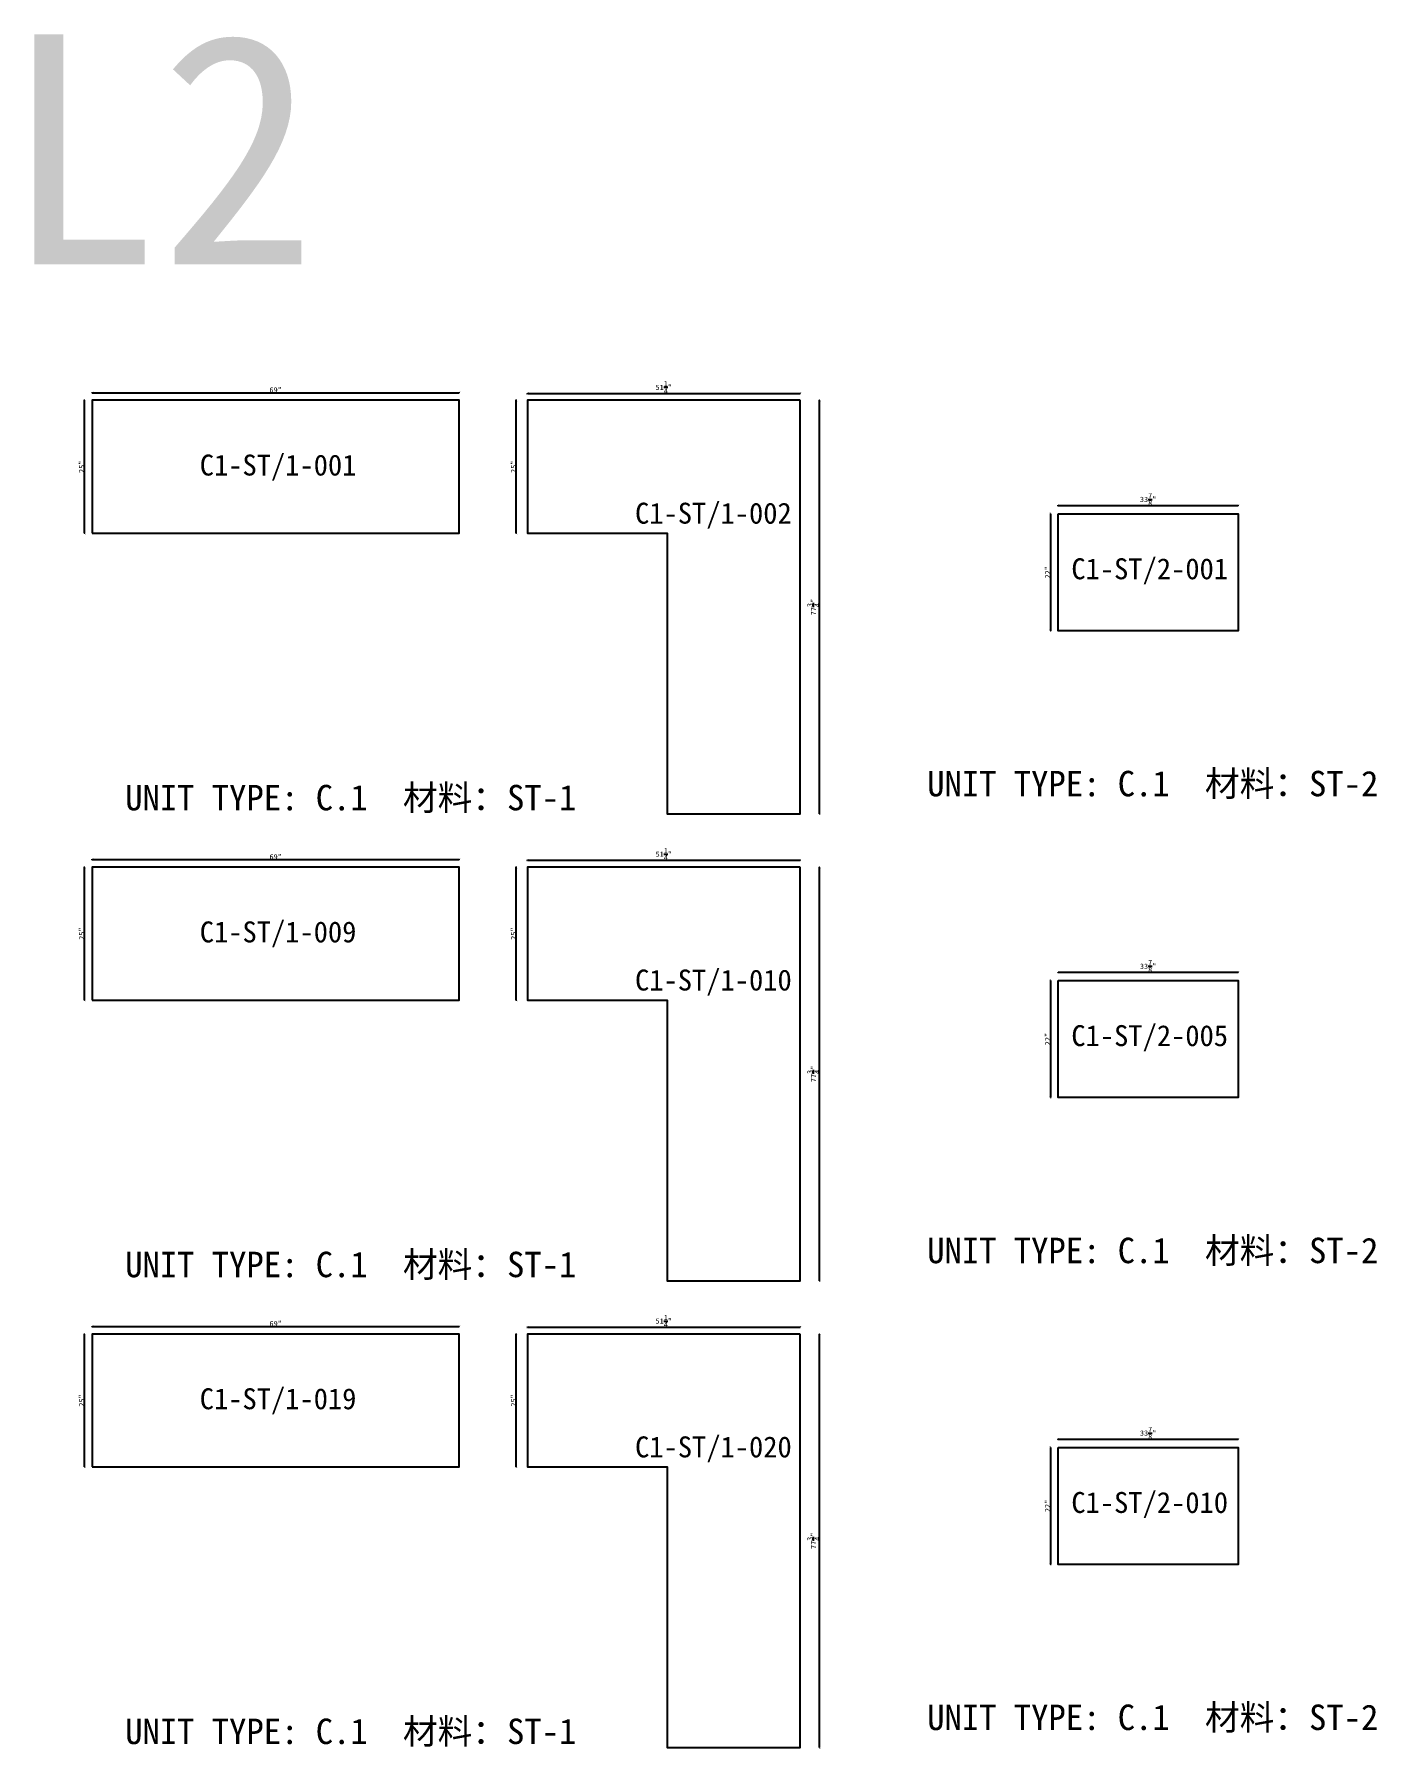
# Model space of a CAD drawing. Header units: millimetres. Extents: x -46962 to 137822, y -48342 to 2116.
# Drawn here: x -34683 to -28272, y -6071 to 2116 of the extents above; entities that cross this region are included whole.
import ezdxf
from ezdxf.enums import TextEntityAlignment as Align

# ---------------------------------------------------------------- set-up
doc = ezdxf.new("R2010")
doc.units = ezdxf.units.MM
doc.layers.add('COUNTERTOP_NUMBER', color=3, linetype='Continuous')
doc.layers.add('COUNTERTOPS', color=7, linetype='Continuous')
doc.styles.add('样式 1', font='')
doc.styles.get('样式 1').set_extended_font_data('NSimSun')
doc.dimstyles.new('副本 ISO-25', dxfattribs={"dimtxt": 25, "dimasz": 10, "dimexe": 1.5, "dimexo": 0.5, "dimtad": 1, "dimlfac": 0.03937, "dimlunit": 5, "dimtxsty": '样式 1', "dimblk": 'ARCHTICK', "dimcen": 2.5, "dimclrd": 256, "dimclrt": 1, "dimazin": 3, "dimtfac": 1, "dimtmove": 0, "dimatfit": 3, "dimfxlon": 1})

# ---------------------------------------------------------------- blocks, each defined once
blk = doc.blocks.new('_ArchTick')
at = {"color": 0, "linetype": 'ByBlock', "const_width": 0.15}
blk.add_lwpolyline([(-0.5, -0.5), (0.5, 0.5)], dxfattribs=at)
blk = doc.blocks.new('*D209')
at = {"color": 0, "lineweight": -2, "transparency": 16777216}
for p, q in [((-34442.7, 368.2), (-34445.2, 368.2)), ((-34442.7, -266.8), (-34445.2, -266.8))]:
    blk.add_line(p, q, dxfattribs=at)
at = {"lineweight": -2, "transparency": 16777216}
blk.add_line((-34443.7, -266.8), (-34443.7, 368.2), dxfattribs=at)
at = {"layer": 'Defpoints', "color": 0, "transparency": 16777216}
for p in [(-34443.7, 368.2), (-34406.8, 368.2), (-34406.8, -266.8)]:
    blk.add_point(p, dxfattribs=at)
at = {"lineweight": -2, "transparency": 16777216, "xscale": 10, "yscale": 10, "zscale": 10}
for p, rotation in [((-34443.7, 368.2), 90), ((-34443.7, -266.8), 270)]:
    blk.add_blockref('_ArchTick', p, dxfattribs=dict(at, rotation=rotation))
at = {"color": 1, "transparency": 16777216, "insert": (-34456.9, 50.7), "char_height": 25, "attachment_point": 5, "rotation": 90, "style": '样式 1'}
blk.add_mtext('\\A1;25"', dxfattribs=at)
blk = doc.blocks.new('*D210')
at = {"color": 0, "lineweight": -2, "transparency": 16777216}
for p, q in [((-34406.8, 403.5), (-34406.8, 406)), ((-32654.2, 403.5), (-32654.2, 406))]:
    blk.add_line(p, q, dxfattribs=at)
at = {"lineweight": -2, "transparency": 16777216}
blk.add_line((-34406.8, 404.5), (-32654.2, 404.5), dxfattribs=at)
at = {"layer": 'Defpoints', "color": 0, "transparency": 16777216}
for p in [(-34406.8, 368.2), (-32654.2, 404.5), (-32654.2, 368.2)]:
    blk.add_point(p, dxfattribs=at)
at = {"lineweight": -2, "transparency": 16777216, "xscale": 10, "yscale": 10, "zscale": 10, "rotation": 180}
blk.add_blockref('_ArchTick', (-34406.8, 404.5), dxfattribs=at)
at = {"lineweight": -2, "transparency": 16777216, "xscale": 10, "yscale": 10, "zscale": 10}
blk.add_blockref('_ArchTick', (-32654.2, 404.5), dxfattribs=at)
at = {"color": 1, "transparency": 16777216, "insert": (-33530.5, 417.7), "char_height": 25, "attachment_point": 5, "style": '样式 1'}
blk.add_mtext('\\A1;69"', dxfattribs=at)
blk = doc.blocks.new('*D206')
at = {"color": 0, "lineweight": -2, "transparency": 16777216}
for p, q in [((-32327.9, 400.3), (-32327.9, 402.8)), ((-31026.1, 400.3), (-31026.1, 402.8))]:
    blk.add_line(p, q, dxfattribs=at)
at = {"lineweight": -2, "transparency": 16777216}
blk.add_line((-32327.9, 401.3), (-31026.1, 401.3), dxfattribs=at)
at = {"layer": 'Defpoints', "color": 0, "transparency": 16777216}
for p in [(-32327.9, 368.2), (-31026.1, 401.3), (-31026.1, 368.2)]:
    blk.add_point(p, dxfattribs=at)
at = {"lineweight": -2, "transparency": 16777216, "xscale": 10, "yscale": 10, "zscale": 10, "rotation": 180}
blk.add_blockref('_ArchTick', (-32327.9, 401.3), dxfattribs=at)
at = {"lineweight": -2, "transparency": 16777216, "xscale": 10, "yscale": 10, "zscale": 10}
blk.add_blockref('_ArchTick', (-31026.1, 401.3), dxfattribs=at)
at = {"color": 1, "transparency": 16777216, "insert": (-31677, 430.4), "char_height": 25, "attachment_point": 5, "style": '样式 1'}
blk.add_mtext('\\A1;51{\\H1x;\\S1/4;}"', dxfattribs=at)
blk = doc.blocks.new('*D207')
at = {"color": 0, "lineweight": -2, "transparency": 16777216}
for p, q in [((-32380.3, 368.2), (-32382.8, 368.2)), ((-32380.3, -266.8), (-32382.8, -266.8))]:
    blk.add_line(p, q, dxfattribs=at)
at = {"lineweight": -2, "transparency": 16777216}
blk.add_line((-32381.3, -266.8), (-32381.3, 368.2), dxfattribs=at)
at = {"layer": 'Defpoints', "color": 0, "transparency": 16777216}
for p in [(-32381.3, 368.2), (-32327.9, 368.2), (-32327.9, -266.8)]:
    blk.add_point(p, dxfattribs=at)
at = {"lineweight": -2, "transparency": 16777216, "xscale": 10, "yscale": 10, "zscale": 10}
for p, rotation in [((-32381.3, 368.2), 90), ((-32381.3, -266.8), 270)]:
    blk.add_blockref('_ArchTick', p, dxfattribs=dict(at, rotation=rotation))
at = {"color": 1, "transparency": 16777216, "insert": (-32394.5, 50.7), "char_height": 25, "attachment_point": 5, "rotation": 90, "style": '样式 1'}
blk.add_mtext('\\A1;25"', dxfattribs=at)
blk = doc.blocks.new('*D208')
at = {"color": 0, "lineweight": -2, "transparency": 16777216}
for p, q in [((-30933.9, 368.2), (-30931.4, 368.2)), ((-30933.9, -1606.6), (-30931.4, -1606.6))]:
    blk.add_line(p, q, dxfattribs=at)
at = {"lineweight": -2, "transparency": 16777216}
blk.add_line((-30932.9, -1606.6), (-30932.9, 368.2), dxfattribs=at)
at = {"layer": 'Defpoints', "color": 0, "transparency": 16777216}
for p in [(-31026.1, 368.2), (-30932.9, 368.2), (-31026.1, -1606.6)]:
    blk.add_point(p, dxfattribs=at)
at = {"lineweight": -2, "transparency": 16777216, "xscale": 10, "yscale": 10, "zscale": 10}
for p, rotation in [((-30932.9, 368.2), 90), ((-30932.9, -1606.6), 270)]:
    blk.add_blockref('_ArchTick', p, dxfattribs=dict(at, rotation=rotation))
at = {"color": 1, "transparency": 16777216, "insert": (-30962, -619.2), "char_height": 25, "attachment_point": 5, "rotation": 90, "style": '样式 1'}
blk.add_mtext('\\A1;77{\\H1x;\\S3/4;}"', dxfattribs=at)
blk = doc.blocks.new('*D211')
at = {"color": 0, "lineweight": -2, "transparency": 16777216}
for p, q in [((-29794.3, -134.9), (-29794.3, -132.4)), ((-28933.8, -134.9), (-28933.8, -132.4))]:
    blk.add_line(p, q, dxfattribs=at)
at = {"lineweight": -2, "transparency": 16777216}
blk.add_line((-29794.3, -133.9), (-28933.8, -133.9), dxfattribs=at)
at = {"layer": 'Defpoints', "color": 0, "transparency": 16777216}
for p in [(-28933.8, -133.9), (-29794.3, -173.3), (-28933.8, -173.3)]:
    blk.add_point(p, dxfattribs=at)
at = {"lineweight": -2, "transparency": 16777216, "xscale": 10, "yscale": 10, "zscale": 10, "rotation": 180}
blk.add_blockref('_ArchTick', (-29794.3, -133.9), dxfattribs=at)
at = {"lineweight": -2, "transparency": 16777216, "xscale": 10, "yscale": 10, "zscale": 10}
blk.add_blockref('_ArchTick', (-28933.8, -133.9), dxfattribs=at)
at = {"color": 1, "transparency": 16777216, "insert": (-29364, -104.8), "char_height": 25, "attachment_point": 5, "style": '样式 1'}
blk.add_mtext('\\A1;33{\\H1x;\\S7/8;}"', dxfattribs=at)
blk = doc.blocks.new('*D212')
at = {"color": 0, "lineweight": -2, "transparency": 16777216}
for p, q in [((-29829.9, -173.3), (-29832.4, -173.3)), ((-29829.9, -732.1), (-29832.4, -732.1))]:
    blk.add_line(p, q, dxfattribs=at)
at = {"lineweight": -2, "transparency": 16777216}
blk.add_line((-29830.9, -173.3), (-29830.9, -732.1), dxfattribs=at)
at = {"layer": 'Defpoints', "color": 0, "transparency": 16777216}
for p in [(-29794.3, -173.3), (-29830.9, -732.1), (-29794.3, -732.1)]:
    blk.add_point(p, dxfattribs=at)
at = {"lineweight": -2, "transparency": 16777216, "xscale": 10, "yscale": 10, "zscale": 10}
for p, rotation in [((-29830.9, -173.3), 90), ((-29830.9, -732.1), 270)]:
    blk.add_blockref('_ArchTick', p, dxfattribs=dict(at, rotation=rotation))
at = {"color": 1, "transparency": 16777216, "insert": (-29844, -452.7), "char_height": 25, "attachment_point": 5, "rotation": 90, "style": '样式 1'}
blk.add_mtext('\\A1;22"', dxfattribs=at)
blk = doc.blocks.new('*D215')
at = {"color": 0, "lineweight": -2, "transparency": 16777216}
for p, q in [((-34442.7, -1861.4), (-34445.2, -1861.4)), ((-34442.7, -2496.4), (-34445.2, -2496.4))]:
    blk.add_line(p, q, dxfattribs=at)
at = {"lineweight": -2, "transparency": 16777216}
blk.add_line((-34443.7, -2496.4), (-34443.7, -1861.4), dxfattribs=at)
at = {"layer": 'Defpoints', "color": 0, "transparency": 16777216}
for p in [(-34443.7, -1861.4), (-34406.8, -1861.4), (-34406.8, -2496.4)]:
    blk.add_point(p, dxfattribs=at)
at = {"lineweight": -2, "transparency": 16777216, "xscale": 10, "yscale": 10, "zscale": 10}
for p, rotation in [((-34443.7, -1861.4), 90), ((-34443.7, -2496.4), 270)]:
    blk.add_blockref('_ArchTick', p, dxfattribs=dict(at, rotation=rotation))
at = {"color": 1, "transparency": 16777216, "insert": (-34456.9, -2178.9), "char_height": 25, "attachment_point": 5, "rotation": 90, "style": '样式 1'}
blk.add_mtext('\\A1;25"', dxfattribs=at)
blk = doc.blocks.new('*D216')
at = {"color": 0, "lineweight": -2, "transparency": 16777216}
for p, q in [((-34406.8, -1826), (-34406.8, -1823.5)), ((-32654.2, -1826), (-32654.2, -1823.5))]:
    blk.add_line(p, q, dxfattribs=at)
at = {"lineweight": -2, "transparency": 16777216}
blk.add_line((-34406.8, -1825), (-32654.2, -1825), dxfattribs=at)
at = {"layer": 'Defpoints', "color": 0, "transparency": 16777216}
for p in [(-34406.8, -1861.4), (-32654.2, -1825), (-32654.2, -1861.4)]:
    blk.add_point(p, dxfattribs=at)
at = {"lineweight": -2, "transparency": 16777216, "xscale": 10, "yscale": 10, "zscale": 10, "rotation": 180}
blk.add_blockref('_ArchTick', (-34406.8, -1825), dxfattribs=at)
at = {"lineweight": -2, "transparency": 16777216, "xscale": 10, "yscale": 10, "zscale": 10}
blk.add_blockref('_ArchTick', (-32654.2, -1825), dxfattribs=at)
at = {"color": 1, "transparency": 16777216, "insert": (-33530.5, -1811.9), "char_height": 25, "attachment_point": 5, "style": '样式 1'}
blk.add_mtext('\\A1;69"', dxfattribs=at)
blk = doc.blocks.new('*D217')
at = {"color": 0, "lineweight": -2, "transparency": 16777216}
for p, q in [((-32327.9, -1829.2), (-32327.9, -1826.7)), ((-31026.1, -1829.2), (-31026.1, -1826.7))]:
    blk.add_line(p, q, dxfattribs=at)
at = {"lineweight": -2, "transparency": 16777216}
blk.add_line((-32327.9, -1828.2), (-31026.1, -1828.2), dxfattribs=at)
at = {"layer": 'Defpoints', "color": 0, "transparency": 16777216}
for p in [(-32327.9, -1861.4), (-31026.1, -1828.2), (-31026.1, -1861.4)]:
    blk.add_point(p, dxfattribs=at)
at = {"lineweight": -2, "transparency": 16777216, "xscale": 10, "yscale": 10, "zscale": 10, "rotation": 180}
blk.add_blockref('_ArchTick', (-32327.9, -1828.2), dxfattribs=at)
at = {"lineweight": -2, "transparency": 16777216, "xscale": 10, "yscale": 10, "zscale": 10}
blk.add_blockref('_ArchTick', (-31026.1, -1828.2), dxfattribs=at)
at = {"color": 1, "transparency": 16777216, "insert": (-31677, -1799.2), "char_height": 25, "attachment_point": 5, "style": '样式 1'}
blk.add_mtext('\\A1;51{\\H1x;\\S1/4;}"', dxfattribs=at)
blk = doc.blocks.new('*D218')
at = {"color": 0, "lineweight": -2, "transparency": 16777216}
for p, q in [((-32380.3, -1861.4), (-32382.8, -1861.4)), ((-32380.3, -2496.4), (-32382.8, -2496.4))]:
    blk.add_line(p, q, dxfattribs=at)
at = {"lineweight": -2, "transparency": 16777216}
blk.add_line((-32381.3, -2496.4), (-32381.3, -1861.4), dxfattribs=at)
at = {"layer": 'Defpoints', "color": 0, "transparency": 16777216}
for p in [(-32381.3, -1861.4), (-32327.9, -1861.4), (-32327.9, -2496.4)]:
    blk.add_point(p, dxfattribs=at)
at = {"lineweight": -2, "transparency": 16777216, "xscale": 10, "yscale": 10, "zscale": 10}
for p, rotation in [((-32381.3, -1861.4), 90), ((-32381.3, -2496.4), 270)]:
    blk.add_blockref('_ArchTick', p, dxfattribs=dict(at, rotation=rotation))
at = {"color": 1, "transparency": 16777216, "insert": (-32394.5, -2178.9), "char_height": 25, "attachment_point": 5, "rotation": 90, "style": '样式 1'}
blk.add_mtext('\\A1;25"', dxfattribs=at)
blk = doc.blocks.new('*D219')
at = {"color": 0, "lineweight": -2, "transparency": 16777216}
for p, q in [((-30933.9, -1861.4), (-30931.4, -1861.4)), ((-30933.9, -3836.2), (-30931.4, -3836.2))]:
    blk.add_line(p, q, dxfattribs=at)
at = {"lineweight": -2, "transparency": 16777216}
blk.add_line((-30932.9, -3836.2), (-30932.9, -1861.4), dxfattribs=at)
at = {"layer": 'Defpoints', "color": 0, "transparency": 16777216}
for p in [(-31026.1, -1861.4), (-30932.9, -1861.4), (-31026.1, -3836.2)]:
    blk.add_point(p, dxfattribs=at)
at = {"lineweight": -2, "transparency": 16777216, "xscale": 10, "yscale": 10, "zscale": 10}
for p, rotation in [((-30932.9, -1861.4), 90), ((-30932.9, -3836.2), 270)]:
    blk.add_blockref('_ArchTick', p, dxfattribs=dict(at, rotation=rotation))
at = {"color": 1, "transparency": 16777216, "insert": (-30962, -2848.8), "char_height": 25, "attachment_point": 5, "rotation": 90, "style": '样式 1'}
blk.add_mtext('\\A1;77{\\H1x;\\S3/4;}"', dxfattribs=at)
blk = doc.blocks.new('*D220')
at = {"color": 0, "lineweight": -2, "transparency": 16777216}
for p, q in [((-29794.3, -2364.5), (-29794.3, -2362)), ((-28933.8, -2364.5), (-28933.8, -2362))]:
    blk.add_line(p, q, dxfattribs=at)
at = {"lineweight": -2, "transparency": 16777216}
blk.add_line((-29794.3, -2363.5), (-28933.8, -2363.5), dxfattribs=at)
at = {"layer": 'Defpoints', "color": 0, "transparency": 16777216}
for p in [(-28933.8, -2363.5), (-29794.3, -2402.9), (-28933.8, -2402.9)]:
    blk.add_point(p, dxfattribs=at)
at = {"lineweight": -2, "transparency": 16777216, "xscale": 10, "yscale": 10, "zscale": 10, "rotation": 180}
blk.add_blockref('_ArchTick', (-29794.3, -2363.5), dxfattribs=at)
at = {"lineweight": -2, "transparency": 16777216, "xscale": 10, "yscale": 10, "zscale": 10}
blk.add_blockref('_ArchTick', (-28933.8, -2363.5), dxfattribs=at)
at = {"color": 1, "transparency": 16777216, "insert": (-29364, -2334.4), "char_height": 25, "attachment_point": 5, "style": '样式 1'}
blk.add_mtext('\\A1;33{\\H1x;\\S7/8;}"', dxfattribs=at)
blk = doc.blocks.new('*D221')
at = {"color": 0, "lineweight": -2, "transparency": 16777216}
for p, q in [((-29829.9, -2402.9), (-29832.4, -2402.9)), ((-29829.9, -2961.7), (-29832.4, -2961.7))]:
    blk.add_line(p, q, dxfattribs=at)
at = {"lineweight": -2, "transparency": 16777216}
blk.add_line((-29830.9, -2402.9), (-29830.9, -2961.7), dxfattribs=at)
at = {"layer": 'Defpoints', "color": 0, "transparency": 16777216}
for p in [(-29794.3, -2402.9), (-29830.9, -2961.7), (-29794.3, -2961.7)]:
    blk.add_point(p, dxfattribs=at)
at = {"lineweight": -2, "transparency": 16777216, "xscale": 10, "yscale": 10, "zscale": 10}
for p, rotation in [((-29830.9, -2402.9), 90), ((-29830.9, -2961.7), 270)]:
    blk.add_blockref('_ArchTick', p, dxfattribs=dict(at, rotation=rotation))
at = {"color": 1, "transparency": 16777216, "insert": (-29844, -2682.3), "char_height": 25, "attachment_point": 5, "rotation": 90, "style": '样式 1'}
blk.add_mtext('\\A1;22"', dxfattribs=at)
blk = doc.blocks.new('*D224')
at = {"color": 0, "lineweight": -2, "transparency": 16777216}
for p, q in [((-34442.7, -4090.9), (-34445.2, -4090.9)), ((-34442.7, -4725.9), (-34445.2, -4725.9))]:
    blk.add_line(p, q, dxfattribs=at)
at = {"lineweight": -2, "transparency": 16777216}
blk.add_line((-34443.7, -4725.9), (-34443.7, -4090.9), dxfattribs=at)
at = {"layer": 'Defpoints', "color": 0, "transparency": 16777216}
for p in [(-34443.7, -4090.9), (-34406.8, -4090.9), (-34406.8, -4725.9)]:
    blk.add_point(p, dxfattribs=at)
at = {"lineweight": -2, "transparency": 16777216, "xscale": 10, "yscale": 10, "zscale": 10}
for p, rotation in [((-34443.7, -4090.9), 90), ((-34443.7, -4725.9), 270)]:
    blk.add_blockref('_ArchTick', p, dxfattribs=dict(at, rotation=rotation))
at = {"color": 1, "transparency": 16777216, "insert": (-34456.9, -4408.4), "char_height": 25, "attachment_point": 5, "rotation": 90, "style": '样式 1'}
blk.add_mtext('\\A1;25"', dxfattribs=at)
blk = doc.blocks.new('*D225')
at = {"color": 0, "lineweight": -2, "transparency": 16777216}
for p, q in [((-34406.8, -4055.6), (-34406.8, -4053.1)), ((-32654.2, -4055.6), (-32654.2, -4053.1))]:
    blk.add_line(p, q, dxfattribs=at)
at = {"lineweight": -2, "transparency": 16777216}
blk.add_line((-34406.8, -4054.6), (-32654.2, -4054.6), dxfattribs=at)
at = {"layer": 'Defpoints', "color": 0, "transparency": 16777216}
for p in [(-34406.8, -4090.9), (-32654.2, -4054.6), (-32654.2, -4090.9)]:
    blk.add_point(p, dxfattribs=at)
at = {"lineweight": -2, "transparency": 16777216, "xscale": 10, "yscale": 10, "zscale": 10, "rotation": 180}
blk.add_blockref('_ArchTick', (-34406.8, -4054.6), dxfattribs=at)
at = {"lineweight": -2, "transparency": 16777216, "xscale": 10, "yscale": 10, "zscale": 10}
blk.add_blockref('_ArchTick', (-32654.2, -4054.6), dxfattribs=at)
at = {"color": 1, "transparency": 16777216, "insert": (-33530.5, -4041.5), "char_height": 25, "attachment_point": 5, "style": '样式 1'}
blk.add_mtext('\\A1;69"', dxfattribs=at)
blk = doc.blocks.new('*D226')
at = {"color": 0, "lineweight": -2, "transparency": 16777216}
for p, q in [((-32327.9, -4058.8), (-32327.9, -4056.3)), ((-31026.1, -4058.8), (-31026.1, -4056.3))]:
    blk.add_line(p, q, dxfattribs=at)
at = {"lineweight": -2, "transparency": 16777216}
blk.add_line((-32327.9, -4057.8), (-31026.1, -4057.8), dxfattribs=at)
at = {"layer": 'Defpoints', "color": 0, "transparency": 16777216}
for p in [(-32327.9, -4090.9), (-31026.1, -4057.8), (-31026.1, -4090.9)]:
    blk.add_point(p, dxfattribs=at)
at = {"lineweight": -2, "transparency": 16777216, "xscale": 10, "yscale": 10, "zscale": 10, "rotation": 180}
blk.add_blockref('_ArchTick', (-32327.9, -4057.8), dxfattribs=at)
at = {"lineweight": -2, "transparency": 16777216, "xscale": 10, "yscale": 10, "zscale": 10}
blk.add_blockref('_ArchTick', (-31026.1, -4057.8), dxfattribs=at)
at = {"color": 1, "transparency": 16777216, "insert": (-31677, -4028.8), "char_height": 25, "attachment_point": 5, "style": '样式 1'}
blk.add_mtext('\\A1;51{\\H1x;\\S1/4;}"', dxfattribs=at)
blk = doc.blocks.new('*D227')
at = {"color": 0, "lineweight": -2, "transparency": 16777216}
for p, q in [((-32380.3, -4090.9), (-32382.8, -4090.9)), ((-32380.3, -4725.9), (-32382.8, -4725.9))]:
    blk.add_line(p, q, dxfattribs=at)
at = {"lineweight": -2, "transparency": 16777216}
blk.add_line((-32381.3, -4725.9), (-32381.3, -4090.9), dxfattribs=at)
at = {"layer": 'Defpoints', "color": 0, "transparency": 16777216}
for p in [(-32381.3, -4090.9), (-32327.9, -4090.9), (-32327.9, -4725.9)]:
    blk.add_point(p, dxfattribs=at)
at = {"lineweight": -2, "transparency": 16777216, "xscale": 10, "yscale": 10, "zscale": 10}
for p, rotation in [((-32381.3, -4090.9), 90), ((-32381.3, -4725.9), 270)]:
    blk.add_blockref('_ArchTick', p, dxfattribs=dict(at, rotation=rotation))
at = {"color": 1, "transparency": 16777216, "insert": (-32394.5, -4408.4), "char_height": 25, "attachment_point": 5, "rotation": 90, "style": '样式 1'}
blk.add_mtext('\\A1;25"', dxfattribs=at)
blk = doc.blocks.new('*D228')
at = {"color": 0, "lineweight": -2, "transparency": 16777216}
for p, q in [((-30933.9, -4090.9), (-30931.4, -4090.9)), ((-30933.9, -6065.8), (-30931.4, -6065.8))]:
    blk.add_line(p, q, dxfattribs=at)
at = {"lineweight": -2, "transparency": 16777216}
blk.add_line((-30932.9, -6065.8), (-30932.9, -4090.9), dxfattribs=at)
at = {"layer": 'Defpoints', "color": 0, "transparency": 16777216}
for p in [(-31026.1, -4090.9), (-30932.9, -4090.9), (-31026.1, -6065.8)]:
    blk.add_point(p, dxfattribs=at)
at = {"lineweight": -2, "transparency": 16777216, "xscale": 10, "yscale": 10, "zscale": 10}
for p, rotation in [((-30932.9, -4090.9), 90), ((-30932.9, -6065.8), 270)]:
    blk.add_blockref('_ArchTick', p, dxfattribs=dict(at, rotation=rotation))
at = {"color": 1, "transparency": 16777216, "insert": (-30962, -5078.4), "char_height": 25, "attachment_point": 5, "rotation": 90, "style": '样式 1'}
blk.add_mtext('\\A1;77{\\H1x;\\S3/4;}"', dxfattribs=at)
blk = doc.blocks.new('*D229')
at = {"color": 0, "lineweight": -2, "transparency": 16777216}
for p, q in [((-29794.3, -4594), (-29794.3, -4591.5)), ((-28933.8, -4594), (-28933.8, -4591.5))]:
    blk.add_line(p, q, dxfattribs=at)
at = {"lineweight": -2, "transparency": 16777216}
blk.add_line((-29794.3, -4593), (-28933.8, -4593), dxfattribs=at)
at = {"layer": 'Defpoints', "color": 0, "transparency": 16777216}
for p in [(-29794.3, -4632.5), (-28933.8, -4593), (-28933.8, -4632.5)]:
    blk.add_point(p, dxfattribs=at)
at = {"lineweight": -2, "transparency": 16777216, "xscale": 10, "yscale": 10, "zscale": 10, "rotation": 180}
blk.add_blockref('_ArchTick', (-29794.3, -4593), dxfattribs=at)
at = {"lineweight": -2, "transparency": 16777216, "xscale": 10, "yscale": 10, "zscale": 10}
blk.add_blockref('_ArchTick', (-28933.8, -4593), dxfattribs=at)
at = {"color": 1, "transparency": 16777216, "insert": (-29364, -4563.9), "char_height": 25, "attachment_point": 5, "style": '样式 1'}
blk.add_mtext('\\A1;33{\\H1x;\\S7/8;}"', dxfattribs=at)
blk = doc.blocks.new('*D230')
at = {"color": 0, "lineweight": -2, "transparency": 16777216}
for p, q in [((-29829.9, -4632.5), (-29832.4, -4632.5)), ((-29829.9, -5191.3), (-29832.4, -5191.3))]:
    blk.add_line(p, q, dxfattribs=at)
at = {"lineweight": -2, "transparency": 16777216}
blk.add_line((-29830.9, -4632.5), (-29830.9, -5191.3), dxfattribs=at)
at = {"layer": 'Defpoints', "color": 0, "transparency": 16777216}
for p in [(-29794.3, -4632.5), (-29830.9, -5191.3), (-29794.3, -5191.3)]:
    blk.add_point(p, dxfattribs=at)
at = {"lineweight": -2, "transparency": 16777216, "xscale": 10, "yscale": 10, "zscale": 10}
for p, rotation in [((-29830.9, -4632.5), 90), ((-29830.9, -5191.3), 270)]:
    blk.add_blockref('_ArchTick', p, dxfattribs=dict(at, rotation=rotation))
at = {"color": 1, "transparency": 16777216, "insert": (-29844, -4911.9), "char_height": 25, "attachment_point": 5, "rotation": 90, "style": '样式 1'}
blk.add_mtext('\\A1;22"', dxfattribs=at)

msp = doc.modelspace()

# ---------------------------------------------------------------- linework, layer by layer
at = {"layer": 'COUNTERTOPS'}
for points in [[(-34406.79, -266.791), (-32654.19, -266.791), (-32654.19, 368.209), (-34406.79, 368.209)], [(-31026.145, 368.209), (-32327.895, 368.209), (-32327.895, -266.791), (-31661.145, -266.791), (-31661.145, -1606.641), (-31026.145, -1606.641)], [(-29794.261, -173.333), (-28933.836, -173.333), (-28933.836, -732.133), (-29794.261, -732.133)], [(-34406.79, -2496.358), (-32654.19, -2496.358), (-32654.19, -1861.358), (-34406.79, -1861.358)], [(-31026.145, -1861.358), (-32327.895, -1861.358), (-32327.895, -2496.358), (-31661.145, -2496.358), (-31661.145, -3836.208), (-31026.145, -3836.208)], [(-29794.261, -2402.9), (-28933.836, -2402.9), (-28933.836, -2961.7), (-29794.261, -2961.7)], [(-34406.79, -4725.926), (-32654.19, -4725.926), (-32654.19, -4090.926), (-34406.79, -4090.926)], [(-31026.145, -4090.926), (-32327.895, -4090.926), (-32327.895, -4725.926), (-31661.145, -4725.926), (-31661.145, -6065.776), (-31026.145, -6065.776)], [(-29794.261, -4632.468), (-28933.836, -4632.468), (-28933.836, -5191.268), (-29794.261, -5191.268)]]:
    msp.add_lwpolyline(points, close=True, dxfattribs=at)

# ---------------------------------------------------------------- texts
at = {"style": '样式 1'}
for s, height, p in [('L2', 1098.6712, (-34831.19, 1017.654)), ('材料：ST-2', 121.5865, (-29092.751, -1522.937)), ('UNIT TYPE: C.1', 121.5865, (-34249.118, -1589.89)), ('材料：ST-1', 121.5865, (-32922.837, -1589.89)), ('UNIT TYPE: C.1', 121.5865, (-30419.032, -1522.937)), ('材料：ST-1', 121.5865, (-32922.837, -3819.457)), ('UNIT TYPE: C.1', 121.5865, (-30419.032, -3752.504)), ('材料：ST-2', 121.5865, (-29092.751, -3752.504)), ('UNIT TYPE: C.1', 121.5865, (-34249.118, -3819.457)), ('UNIT TYPE: C.1', 121.5865, (-30419.032, -5982.071)), ('材料：ST-2', 121.5865, (-29092.751, -5982.071)), ('UNIT TYPE: C.1', 121.5865, (-34249.118, -6049.024)), ('材料：ST-1', 121.5865, (-32922.837, -6049.024))]:
    msp.add_text(s, height=height, dxfattribs=at).set_placement(p)
at = {"layer": 'COUNTERTOP_NUMBER', "color": 3, "style": '样式 1'}
for s, p in [('C1-ST/1-001', (-33518.926, 59.04)), ('C1-ST/1-002', (-31440.031, -170.81)), ('C1-ST/2-001', (-29356.397, -436.302)), ('C1-ST/1-009', (-33518.926, -2170.528)), ('C1-ST/1-010', (-31440.031, -2400.378)), ('C1-ST/2-005', (-29356.397, -2665.869)), ('C1-ST/1-019', (-33518.926, -4400.095)), ('C1-ST/1-020', (-31440.031, -4629.945)), ('C1-ST/2-010', (-29356.397, -4895.437))]:
    msp.add_text(s, height=100, dxfattribs=at).set_placement(p, align=Align.MIDDLE_CENTER)

# ---------------------------------------------------------------- dimensions: what is measured, and where the dimension line sits
for base, p1, p2, picture, middle in [((-32654.19, 404.539), (-34406.79, 368.209), (-32654.19, 368.209), '*D210', (-33530.49, 417.664)), ((-31026.145, 401.341), (-32327.895, 368.209), (-31026.145, 368.209), '*D206', (-31677.02, 430.365)), ((-28933.836, -133.906), (-29794.261, -173.333), (-28933.836, -173.333), '*D211', (-29364.048, -104.813)), ((-32654.19, -1825.028), (-34406.79, -1861.358), (-32654.19, -1861.358), '*D216', (-33530.49, -1811.903)), ((-31026.145, -1828.226), (-32327.895, -1861.358), (-31026.145, -1861.358), '*D217', (-31677.02, -1799.202)), ((-28933.836, -2363.474), (-29794.261, -2402.9), (-28933.836, -2402.9), '*D220', (-29364.048, -2334.38)), ((-31026.145, -4057.793), (-32327.895, -4090.926), (-31026.145, -4090.926), '*D226', (-31677.02, -4028.769)), ((-32654.19, -4054.595), (-34406.79, -4090.926), (-32654.19, -4090.926), '*D225', (-33530.49, -4041.47)), ((-28933.836, -4593.041), (-29794.261, -4632.468), (-28933.836, -4632.468), '*D229', (-29364.048, -4563.947))]:
    dim = msp.add_linear_dim(base=base, p1=p1, p2=p2, dimstyle='副本 ISO-25')
    dim.commit()
    dim.dimension.update_dxf_attribs({"geometry": picture, "text_midpoint": middle})
for base, p1, p2, picture, middle in [((-34443.729, 368.209), (-34406.79, -266.791), (-34406.79, 368.209), '*D209', (-34456.854, 50.709)), ((-32381.34, 368.209), (-32327.895, -266.791), (-32327.895, 368.209), '*D207', (-32394.465, 50.709)), ((-30932.922, 368.209), (-31026.145, -1606.641), (-31026.145, 368.209), '*D208', (-30962.016, -619.216)), ((-29830.907, -732.133), (-29794.261, -173.333), (-29794.261, -732.133), '*D212', (-29844.032, -452.733)), ((-34443.729, -1861.358), (-34406.79, -2496.358), (-34406.79, -1861.358), '*D215', (-34456.854, -2178.858)), ((-32381.34, -1861.358), (-32327.895, -2496.358), (-32327.895, -1861.358), '*D218', (-32394.465, -2178.858)), ((-30932.922, -1861.358), (-31026.145, -3836.208), (-31026.145, -1861.358), '*D219', (-30962.016, -2848.783)), ((-29830.907, -2961.7), (-29794.261, -2402.9), (-29794.261, -2961.7), '*D221', (-29844.032, -2682.3)), ((-34443.729, -4090.926), (-34406.79, -4725.926), (-34406.79, -4090.926), '*D224', (-34456.854, -4408.426)), ((-32381.34, -4090.926), (-32327.895, -4725.926), (-32327.895, -4090.926), '*D227', (-32394.465, -4408.426)), ((-30932.922, -4090.926), (-31026.145, -6065.776), (-31026.145, -4090.926), '*D228', (-30962.016, -5078.351)), ((-29830.907, -5191.268), (-29794.261, -4632.468), (-29794.261, -5191.268), '*D230', (-29844.032, -4911.868))]:
    dim = msp.add_linear_dim(base=base, p1=p1, p2=p2, angle=90, dimstyle='副本 ISO-25')
    dim.commit()
    dim.dimension.update_dxf_attribs({"geometry": picture, "text_midpoint": middle})

doc.saveas('drawing.dxf')
